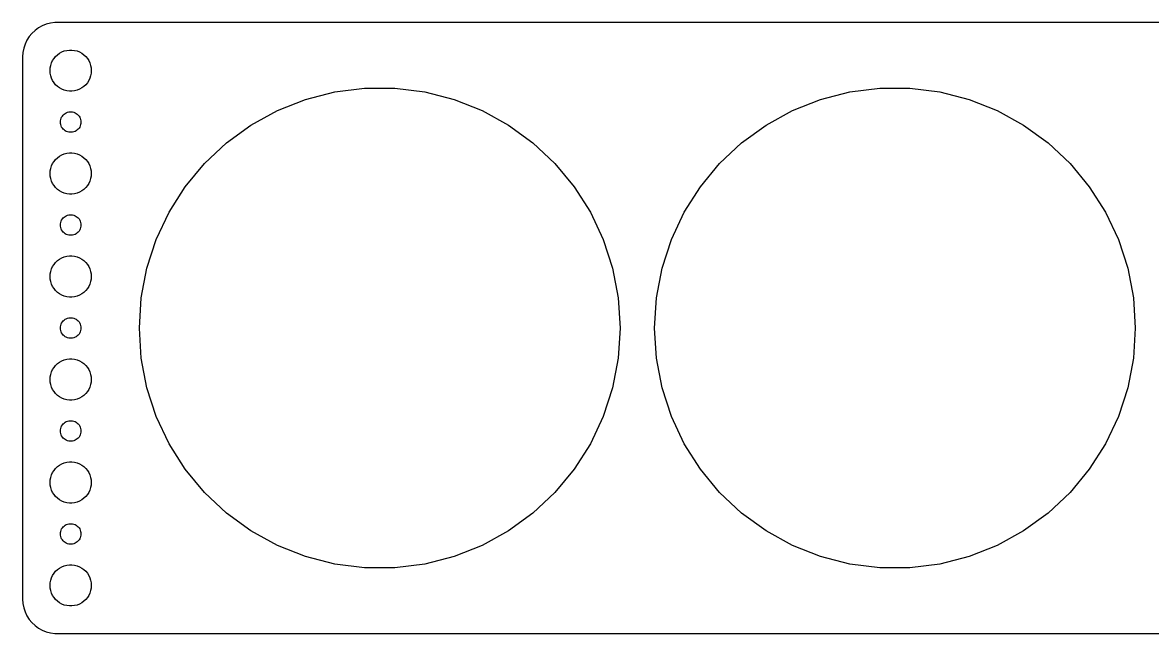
# Model space of a CAD drawing. Header units: metres. Extents: x -202 to 202, y 55 to 242.
# Drawn here: x -202 to -37.5, y 153.5 to 242.5 of the extents above; entities that cross this region are included whole.
import ezdxf

# ---------------------------------------------------------------- set-up
doc = ezdxf.new("R2010")
doc.units = ezdxf.units.M

msp = doc.modelspace()

# ---------------------------------------------------------------- linework, layer by layer
for p, q in [((-199.129, 242.024), (-199.679, 241.722)), ((-198.545, 242.255), (-199.129, 242.024)), ((-197.937, 242.411), (-198.545, 242.255)), ((-197.314, 242.49), (-197.937, 242.411)), ((197.314, 242.49), (-197.314, 242.49)), ((-201.045, 240.439), (-201.382, 239.909)), ((-200.645, 240.923), (-201.045, 240.439)), ((-200.187, 241.353), (-200.645, 240.923)), ((-199.679, 241.722), (-200.187, 241.353)), ((-201.843, 238.743), (-201.961, 238.127)), ((-201.649, 239.341), (-201.843, 238.743)), ((-201.382, 239.909), (-201.649, 239.341)), ((-201.961, 238.127), (-202, 237.5)), ((-202, 237.5), (-202, 158.5)), ((-197.789, 236.604), (-197.629, 236.945)), ((-197.629, 236.945), (-197.427, 237.263)), ((-197.427, 237.263), (-197.187, 237.554)), ((-197.187, 237.554), (-196.912, 237.812)), ((-196.912, 237.812), (-196.607, 238.033)), ((-196.607, 238.033), (-196.277, 238.214)), ((-196.277, 238.214), (-195.927, 238.353)), ((-195.927, 238.353), (-195.562, 238.447)), ((-195.562, 238.447), (-195.188, 238.494)), ((-195.188, 238.494), (-194.812, 238.494)), ((-194.812, 238.494), (-194.438, 238.447)), ((-194.438, 238.447), (-194.073, 238.353)), ((-194.073, 238.353), (-193.723, 238.214)), ((-193.723, 238.214), (-193.393, 238.033)), ((-193.393, 238.033), (-193.088, 237.812)), ((-193.088, 237.812), (-192.813, 237.554)), ((-192.813, 237.554), (-192.573, 237.263)), ((-192.573, 237.263), (-192.371, 236.945)), ((-192.371, 236.945), (-192.211, 236.604)), ((-198, 235.5), (-197.976, 235.876)), ((-197.976, 235.124), (-198, 235.5)), ((-197.976, 235.876), (-197.906, 236.246)), ((-197.906, 236.246), (-197.789, 236.604)), ((-192.211, 236.604), (-192.094, 236.246)), ((-192.094, 236.246), (-192.024, 235.876)), ((-192.024, 235.876), (-192, 235.5)), ((-192, 235.5), (-192.024, 235.124)), ((-197.906, 234.754), (-197.976, 235.124)), ((-197.789, 234.396), (-197.906, 234.754)), ((-197.629, 234.055), (-197.789, 234.396)), ((-197.427, 233.737), (-197.629, 234.055)), ((-197.187, 233.446), (-197.427, 233.737)), ((-192.573, 233.737), (-192.813, 233.446)), ((-192.371, 234.055), (-192.573, 233.737)), ((-192.211, 234.396), (-192.371, 234.055)), ((-192.094, 234.754), (-192.211, 234.396)), ((-192.024, 235.124), (-192.094, 234.754)), ((-196.912, 233.188), (-197.187, 233.446)), ((-196.607, 232.967), (-196.912, 233.188)), ((-196.277, 232.786), (-196.607, 232.967)), ((-195.927, 232.647), (-196.277, 232.786)), ((-195.562, 232.553), (-195.927, 232.647)), ((-195.188, 232.506), (-195.562, 232.553)), ((-194.812, 232.506), (-195.188, 232.506)), ((-194.438, 232.553), (-194.812, 232.506)), ((-194.073, 232.647), (-194.438, 232.553)), ((-193.723, 232.786), (-194.073, 232.647)), ((-193.393, 232.967), (-193.723, 232.786)), ((-193.088, 233.188), (-193.393, 232.967)), ((-192.813, 233.446), (-193.088, 233.188)), ((-160.816, 231.287), (-156.558, 232.38)), ((-156.558, 232.38), (-152.198, 232.931)), ((-152.198, 232.931), (-147.802, 232.931)), ((-147.802, 232.931), (-143.442, 232.38)), ((-143.442, 232.38), (-139.184, 231.287)), ((-85.8156, 231.287), (-81.5583, 232.38)), ((-81.5583, 232.38), (-77.1977, 232.931)), ((-77.1977, 232.931), (-72.8023, 232.931)), ((-72.8023, 232.931), (-68.4417, 232.38)), ((-68.4417, 232.38), (-64.1844, 231.287)), ((-164.902, 229.669), (-160.816, 231.287)), ((-139.184, 231.287), (-135.098, 229.669)), ((-89.9023, 229.669), (-85.8156, 231.287)), ((-64.1844, 231.287), (-60.0977, 229.669)), ((-196.395, 228.552), (-196.314, 228.723)), ((-196.314, 228.723), (-196.214, 228.882)), ((-196.214, 228.882), (-196.093, 229.027)), ((-196.093, 229.027), (-195.956, 229.156)), ((-195.956, 229.156), (-195.804, 229.266)), ((-195.804, 229.266), (-195.639, 229.357)), ((-195.639, 229.357), (-195.464, 229.427)), ((-195.464, 229.427), (-195.281, 229.473)), ((-195.281, 229.473), (-195.094, 229.497)), ((-195.094, 229.497), (-194.906, 229.497)), ((-194.906, 229.497), (-194.719, 229.473)), ((-194.719, 229.473), (-194.536, 229.427)), ((-194.536, 229.427), (-194.361, 229.357)), ((-194.361, 229.357), (-194.196, 229.266)), ((-194.196, 229.266), (-194.044, 229.156)), ((-194.044, 229.156), (-193.907, 229.027)), ((-193.907, 229.027), (-193.786, 228.882)), ((-193.786, 228.882), (-193.686, 228.723)), ((-193.686, 228.723), (-193.605, 228.552)), ((-168.754, 227.551), (-164.902, 229.669)), ((-135.098, 229.669), (-131.246, 227.551)), ((-93.7539, 227.551), (-89.9023, 229.669)), ((-60.0977, 229.669), (-56.2461, 227.551)), ((-196.5, 228), (-196.488, 228.188)), ((-196.488, 227.812), (-196.5, 228)), ((-196.488, 228.188), (-196.453, 228.373)), ((-196.453, 227.627), (-196.488, 227.812)), ((-196.453, 228.373), (-196.395, 228.552)), ((-196.395, 227.448), (-196.453, 227.627)), ((-196.314, 227.277), (-196.395, 227.448)), ((-196.214, 227.118), (-196.314, 227.277)), ((-196.093, 226.973), (-196.214, 227.118)), ((-193.786, 227.118), (-193.907, 226.973)), ((-193.686, 227.277), (-193.786, 227.118)), ((-193.605, 227.448), (-193.686, 227.277)), ((-193.605, 228.552), (-193.547, 228.373)), ((-193.547, 227.627), (-193.605, 227.448)), ((-193.547, 228.373), (-193.512, 228.188)), ((-193.512, 227.812), (-193.547, 227.627)), ((-193.512, 228.188), (-193.5, 228)), ((-193.5, 228), (-193.512, 227.812)), ((-172.31, 224.968), (-168.754, 227.551)), ((-131.246, 227.551), (-127.69, 224.968)), ((-97.3098, 224.968), (-93.7539, 227.551)), ((-56.2461, 227.551), (-52.6902, 224.968)), ((-195.956, 226.844), (-196.093, 226.973)), ((-195.804, 226.734), (-195.956, 226.844)), ((-195.639, 226.643), (-195.804, 226.734)), ((-195.464, 226.573), (-195.639, 226.643)), ((-195.281, 226.527), (-195.464, 226.573)), ((-195.094, 226.503), (-195.281, 226.527)), ((-194.906, 226.503), (-195.094, 226.503)), ((-194.719, 226.527), (-194.906, 226.503)), ((-194.536, 226.573), (-194.719, 226.527)), ((-194.361, 226.643), (-194.536, 226.573)), ((-194.196, 226.734), (-194.361, 226.643)), ((-194.044, 226.844), (-194.196, 226.734)), ((-193.907, 226.973), (-194.044, 226.844)), ((-175.514, 221.959), (-172.31, 224.968)), ((-127.69, 224.968), (-124.486, 221.959)), ((-100.514, 221.959), (-97.3098, 224.968)), ((-52.6902, 224.968), (-49.4861, 221.959)), ((-197.629, 221.945), (-197.427, 222.263)), ((-197.427, 222.263), (-197.187, 222.554)), ((-197.187, 222.554), (-196.912, 222.812)), ((-196.912, 222.812), (-196.607, 223.033)), ((-196.607, 223.033), (-196.277, 223.214)), ((-196.277, 223.214), (-195.927, 223.353)), ((-195.927, 223.353), (-195.562, 223.447)), ((-195.562, 223.447), (-195.188, 223.494)), ((-195.188, 223.494), (-194.812, 223.494)), ((-194.812, 223.494), (-194.438, 223.447)), ((-194.438, 223.447), (-194.073, 223.353)), ((-194.073, 223.353), (-193.723, 223.214)), ((-193.723, 223.214), (-193.393, 223.033)), ((-193.393, 223.033), (-193.088, 222.812)), ((-193.088, 222.812), (-192.813, 222.554)), ((-192.813, 222.554), (-192.573, 222.263)), ((-192.573, 222.263), (-192.371, 221.945)), ((-198, 220.5), (-197.976, 220.876)), ((-197.976, 220.124), (-198, 220.5)), ((-197.976, 220.876), (-197.906, 221.246)), ((-197.906, 221.246), (-197.789, 221.604)), ((-197.789, 221.604), (-197.629, 221.945)), ((-192.371, 221.945), (-192.211, 221.604)), ((-192.211, 221.604), (-192.094, 221.246)), ((-192.094, 221.246), (-192.024, 220.876)), ((-192.024, 220.876), (-192, 220.5)), ((-192, 220.5), (-192.024, 220.124)), ((-178.316, 218.572), (-175.514, 221.959)), ((-124.486, 221.959), (-121.684, 218.572)), ((-103.316, 218.572), (-100.514, 221.959)), ((-49.4861, 221.959), (-46.6844, 218.572)), ((-197.906, 219.754), (-197.976, 220.124)), ((-197.789, 219.396), (-197.906, 219.754)), ((-197.629, 219.055), (-197.789, 219.396)), ((-197.427, 218.737), (-197.629, 219.055)), ((-192.371, 219.055), (-192.573, 218.737)), ((-192.211, 219.396), (-192.371, 219.055)), ((-192.094, 219.754), (-192.211, 219.396)), ((-192.024, 220.124), (-192.094, 219.754)), ((-197.187, 218.446), (-197.427, 218.737)), ((-196.912, 218.188), (-197.187, 218.446)), ((-196.607, 217.967), (-196.912, 218.188)), ((-196.277, 217.786), (-196.607, 217.967)), ((-195.927, 217.647), (-196.277, 217.786)), ((-195.562, 217.553), (-195.927, 217.647)), ((-195.188, 217.506), (-195.562, 217.553)), ((-194.812, 217.506), (-195.188, 217.506)), ((-194.438, 217.553), (-194.812, 217.506)), ((-194.073, 217.647), (-194.438, 217.553)), ((-193.723, 217.786), (-194.073, 217.647)), ((-193.393, 217.967), (-193.723, 217.786)), ((-193.088, 218.188), (-193.393, 217.967)), ((-192.813, 218.446), (-193.088, 218.188)), ((-192.573, 218.737), (-192.813, 218.446)), ((-180.671, 214.861), (-178.316, 218.572)), ((-121.684, 218.572), (-119.329, 214.861)), ((-105.671, 214.861), (-103.316, 218.572)), ((-46.6844, 218.572), (-44.3293, 214.861)), ((-196.314, 213.723), (-196.214, 213.882)), ((-196.214, 213.882), (-196.093, 214.027)), ((-196.093, 214.027), (-195.956, 214.156)), ((-195.956, 214.156), (-195.804, 214.266)), ((-195.804, 214.266), (-195.639, 214.357)), ((-195.639, 214.357), (-195.464, 214.427)), ((-195.464, 214.427), (-195.281, 214.473)), ((-195.281, 214.473), (-195.094, 214.497)), ((-195.094, 214.497), (-194.906, 214.497)), ((-194.906, 214.497), (-194.719, 214.473)), ((-194.719, 214.473), (-194.536, 214.427)), ((-194.536, 214.427), (-194.361, 214.357)), ((-194.361, 214.357), (-194.196, 214.266)), ((-194.196, 214.266), (-194.044, 214.156)), ((-194.044, 214.156), (-193.907, 214.027)), ((-193.907, 214.027), (-193.786, 213.882)), ((-193.786, 213.882), (-193.686, 213.723)), ((-182.542, 210.884), (-180.671, 214.861)), ((-119.329, 214.861), (-117.458, 210.884)), ((-107.542, 210.884), (-105.671, 214.861)), ((-44.3293, 214.861), (-42.4578, 210.884)), ((-196.5, 213), (-196.488, 213.188)), ((-196.488, 212.812), (-196.5, 213)), ((-196.488, 213.188), (-196.453, 213.373)), ((-196.453, 212.627), (-196.488, 212.812)), ((-196.453, 213.373), (-196.395, 213.552)), ((-196.395, 212.448), (-196.453, 212.627)), ((-196.395, 213.552), (-196.314, 213.723)), ((-196.314, 212.277), (-196.395, 212.448)), ((-196.214, 212.118), (-196.314, 212.277)), ((-193.686, 212.277), (-193.786, 212.118)), ((-193.686, 213.723), (-193.605, 213.552)), ((-193.605, 212.448), (-193.686, 212.277)), ((-193.605, 213.552), (-193.547, 213.373)), ((-193.547, 212.627), (-193.605, 212.448)), ((-193.547, 213.373), (-193.512, 213.188)), ((-193.512, 212.812), (-193.547, 212.627)), ((-193.512, 213.188), (-193.5, 213)), ((-193.5, 213), (-193.512, 212.812)), ((-196.093, 211.973), (-196.214, 212.118)), ((-195.956, 211.844), (-196.093, 211.973)), ((-195.804, 211.734), (-195.956, 211.844)), ((-195.639, 211.643), (-195.804, 211.734)), ((-195.464, 211.573), (-195.639, 211.643)), ((-195.281, 211.527), (-195.464, 211.573)), ((-195.094, 211.503), (-195.281, 211.527)), ((-194.906, 211.503), (-195.094, 211.503)), ((-194.719, 211.527), (-194.906, 211.503)), ((-194.536, 211.573), (-194.719, 211.527)), ((-194.361, 211.643), (-194.536, 211.573)), ((-194.196, 211.734), (-194.361, 211.643)), ((-194.044, 211.844), (-194.196, 211.734)), ((-193.907, 211.973), (-194.044, 211.844)), ((-193.786, 212.118), (-193.907, 211.973)), ((-183.9, 206.704), (-182.542, 210.884)), ((-117.458, 210.884), (-116.1, 206.704)), ((-108.9, 206.704), (-107.542, 210.884)), ((-42.4578, 210.884), (-41.0996, 206.704)), ((-197.427, 207.263), (-197.187, 207.554)), ((-197.187, 207.554), (-196.912, 207.812)), ((-196.912, 207.812), (-196.607, 208.033)), ((-196.607, 208.033), (-196.277, 208.214)), ((-196.277, 208.214), (-195.927, 208.353)), ((-195.927, 208.353), (-195.562, 208.447)), ((-195.562, 208.447), (-195.188, 208.494)), ((-195.188, 208.494), (-194.812, 208.494)), ((-194.812, 208.494), (-194.438, 208.447)), ((-194.438, 208.447), (-194.073, 208.353)), ((-194.073, 208.353), (-193.723, 208.214)), ((-193.723, 208.214), (-193.393, 208.033)), ((-193.393, 208.033), (-193.088, 207.812)), ((-193.088, 207.812), (-192.813, 207.554)), ((-192.813, 207.554), (-192.573, 207.263)), ((-198, 205.5), (-197.976, 205.876)), ((-197.976, 205.876), (-197.906, 206.246)), ((-197.906, 206.246), (-197.789, 206.604)), ((-197.789, 206.604), (-197.629, 206.945)), ((-197.629, 206.945), (-197.427, 207.263)), ((-192.573, 207.263), (-192.371, 206.945)), ((-192.371, 206.945), (-192.211, 206.604)), ((-192.211, 206.604), (-192.094, 206.246)), ((-192.094, 206.246), (-192.024, 205.876)), ((-192.024, 205.876), (-192, 205.5)), ((-184.724, 202.387), (-183.9, 206.704)), ((-116.1, 206.704), (-115.276, 202.387)), ((-109.724, 202.387), (-108.9, 206.704)), ((-41.0996, 206.704), (-40.276, 202.387)), ((-197.976, 205.124), (-198, 205.5)), ((-197.906, 204.754), (-197.976, 205.124)), ((-197.789, 204.396), (-197.906, 204.754)), ((-197.629, 204.055), (-197.789, 204.396)), ((-197.427, 203.737), (-197.629, 204.055)), ((-192.371, 204.055), (-192.573, 203.737)), ((-192.211, 204.396), (-192.371, 204.055)), ((-192.094, 204.754), (-192.211, 204.396)), ((-192.024, 205.124), (-192.094, 204.754)), ((-192, 205.5), (-192.024, 205.124)), ((-197.187, 203.446), (-197.427, 203.737)), ((-196.912, 203.188), (-197.187, 203.446)), ((-196.607, 202.967), (-196.912, 203.188)), ((-196.277, 202.786), (-196.607, 202.967)), ((-195.927, 202.647), (-196.277, 202.786)), ((-195.562, 202.553), (-195.927, 202.647)), ((-195.188, 202.506), (-195.562, 202.553)), ((-194.812, 202.506), (-195.188, 202.506)), ((-194.438, 202.553), (-194.812, 202.506)), ((-194.073, 202.647), (-194.438, 202.553)), ((-193.723, 202.786), (-194.073, 202.647)), ((-193.393, 202.967), (-193.723, 202.786)), ((-193.088, 203.188), (-193.393, 202.967)), ((-192.813, 203.446), (-193.088, 203.188)), ((-192.573, 203.737), (-192.813, 203.446)), ((-185, 198), (-184.724, 202.387)), ((-115.276, 202.387), (-115, 198)), ((-110, 198), (-109.724, 202.387)), ((-40.276, 202.387), (-40, 198)), ((-196.093, 199.027), (-195.956, 199.156)), ((-195.956, 199.156), (-195.804, 199.266)), ((-195.804, 199.266), (-195.639, 199.357)), ((-195.639, 199.357), (-195.464, 199.427)), ((-195.464, 199.427), (-195.281, 199.473)), ((-195.281, 199.473), (-195.094, 199.497)), ((-195.094, 199.497), (-194.906, 199.497)), ((-194.906, 199.497), (-194.719, 199.473)), ((-194.719, 199.473), (-194.536, 199.427)), ((-194.536, 199.427), (-194.361, 199.357)), ((-194.361, 199.357), (-194.196, 199.266)), ((-194.196, 199.266), (-194.044, 199.156)), ((-194.044, 199.156), (-193.907, 199.027)), ((-196.5, 198), (-196.488, 198.188)), ((-196.488, 197.812), (-196.5, 198)), ((-196.488, 198.188), (-196.453, 198.373)), ((-196.453, 197.627), (-196.488, 197.812)), ((-196.453, 198.373), (-196.395, 198.552)), ((-196.395, 197.448), (-196.453, 197.627)), ((-196.395, 198.552), (-196.314, 198.723)), ((-196.314, 197.277), (-196.395, 197.448)), ((-196.314, 198.723), (-196.214, 198.882)), ((-196.214, 198.882), (-196.093, 199.027)), ((-193.907, 199.027), (-193.786, 198.882)), ((-193.786, 198.882), (-193.686, 198.723)), ((-193.686, 198.723), (-193.605, 198.552)), ((-193.605, 197.448), (-193.686, 197.277)), ((-193.605, 198.552), (-193.547, 198.373)), ((-193.547, 197.627), (-193.605, 197.448)), ((-193.547, 198.373), (-193.512, 198.188)), ((-193.512, 197.812), (-193.547, 197.627)), ((-193.512, 198.188), (-193.5, 198)), ((-193.5, 198), (-193.512, 197.812)), ((-184.724, 193.613), (-185, 198)), ((-115, 198), (-115.276, 193.613)), ((-109.724, 193.613), (-110, 198)), ((-40, 198), (-40.276, 193.613)), ((-196.214, 197.118), (-196.314, 197.277)), ((-196.093, 196.973), (-196.214, 197.118)), ((-195.956, 196.844), (-196.093, 196.973)), ((-195.804, 196.734), (-195.956, 196.844)), ((-195.639, 196.643), (-195.804, 196.734)), ((-195.464, 196.573), (-195.639, 196.643)), ((-195.281, 196.527), (-195.464, 196.573)), ((-195.094, 196.503), (-195.281, 196.527)), ((-194.906, 196.503), (-195.094, 196.503)), ((-194.719, 196.527), (-194.906, 196.503)), ((-194.536, 196.573), (-194.719, 196.527)), ((-194.361, 196.643), (-194.536, 196.573)), ((-194.196, 196.734), (-194.361, 196.643)), ((-194.044, 196.844), (-194.196, 196.734)), ((-193.907, 196.973), (-194.044, 196.844)), ((-193.786, 197.118), (-193.907, 196.973)), ((-193.686, 197.277), (-193.786, 197.118)), ((-197.427, 192.263), (-197.187, 192.554)), ((-197.187, 192.554), (-196.912, 192.812)), ((-196.912, 192.812), (-196.607, 193.033)), ((-196.607, 193.033), (-196.277, 193.214)), ((-196.277, 193.214), (-195.927, 193.353)), ((-195.927, 193.353), (-195.562, 193.447)), ((-195.562, 193.447), (-195.188, 193.494)), ((-195.188, 193.494), (-194.812, 193.494)), ((-194.812, 193.494), (-194.438, 193.447)), ((-194.438, 193.447), (-194.073, 193.353)), ((-194.073, 193.353), (-193.723, 193.214)), ((-193.723, 193.214), (-193.393, 193.033)), ((-193.393, 193.033), (-193.088, 192.812)), ((-193.088, 192.812), (-192.813, 192.554)), ((-192.813, 192.554), (-192.573, 192.263)), ((-183.9, 189.296), (-184.724, 193.613)), ((-115.276, 193.613), (-116.1, 189.296)), ((-108.9, 189.296), (-109.724, 193.613)), ((-40.276, 193.613), (-41.0996, 189.296)), ((-198, 190.5), (-197.976, 190.876)), ((-197.976, 190.876), (-197.906, 191.246)), ((-197.906, 191.246), (-197.789, 191.604)), ((-197.789, 191.604), (-197.629, 191.945)), ((-197.629, 191.945), (-197.427, 192.263)), ((-192.573, 192.263), (-192.371, 191.945)), ((-192.371, 191.945), (-192.211, 191.604)), ((-192.211, 191.604), (-192.094, 191.246)), ((-192.094, 191.246), (-192.024, 190.876)), ((-192.024, 190.876), (-192, 190.5)), ((-197.976, 190.124), (-198, 190.5)), ((-197.906, 189.754), (-197.976, 190.124)), ((-197.789, 189.396), (-197.906, 189.754)), ((-197.629, 189.055), (-197.789, 189.396)), ((-192.211, 189.396), (-192.371, 189.055)), ((-192.094, 189.754), (-192.211, 189.396)), ((-192.024, 190.124), (-192.094, 189.754)), ((-192, 190.5), (-192.024, 190.124)), ((-182.542, 185.116), (-183.9, 189.296)), ((-116.1, 189.296), (-117.458, 185.116)), ((-107.542, 185.116), (-108.9, 189.296)), ((-41.0996, 189.296), (-42.4578, 185.116)), ((-197.427, 188.737), (-197.629, 189.055)), ((-197.187, 188.446), (-197.427, 188.737)), ((-196.912, 188.188), (-197.187, 188.446)), ((-196.607, 187.967), (-196.912, 188.188)), ((-196.277, 187.786), (-196.607, 187.967)), ((-195.927, 187.647), (-196.277, 187.786)), ((-195.562, 187.553), (-195.927, 187.647)), ((-195.188, 187.506), (-195.562, 187.553)), ((-194.438, 187.553), (-194.812, 187.506)), ((-194.073, 187.647), (-194.438, 187.553)), ((-193.723, 187.786), (-194.073, 187.647)), ((-193.393, 187.967), (-193.723, 187.786)), ((-193.088, 188.188), (-193.393, 187.967)), ((-192.813, 188.446), (-193.088, 188.188)), ((-192.573, 188.737), (-192.813, 188.446)), ((-192.371, 189.055), (-192.573, 188.737)), ((-194.812, 187.506), (-195.188, 187.506)), ((-195.956, 184.156), (-195.804, 184.266)), ((-195.804, 184.266), (-195.639, 184.357)), ((-195.639, 184.357), (-195.464, 184.427)), ((-195.464, 184.427), (-195.281, 184.473)), ((-195.281, 184.473), (-195.094, 184.497)), ((-195.094, 184.497), (-194.906, 184.497)), ((-194.906, 184.497), (-194.719, 184.473)), ((-194.719, 184.473), (-194.536, 184.427)), ((-194.536, 184.427), (-194.361, 184.357)), ((-194.361, 184.357), (-194.196, 184.266)), ((-194.196, 184.266), (-194.044, 184.156)), ((-180.671, 181.139), (-182.542, 185.116)), ((-117.458, 185.116), (-119.329, 181.139)), ((-105.671, 181.139), (-107.542, 185.116)), ((-42.4578, 185.116), (-44.3293, 181.139)), ((-196.5, 183), (-196.488, 183.188)), ((-196.488, 182.812), (-196.5, 183)), ((-196.488, 183.188), (-196.453, 183.373)), ((-196.453, 182.627), (-196.488, 182.812)), ((-196.453, 183.373), (-196.395, 183.552)), ((-196.395, 182.448), (-196.453, 182.627)), ((-196.395, 183.552), (-196.314, 183.723)), ((-196.314, 183.723), (-196.214, 183.882)), ((-196.214, 183.882), (-196.093, 184.027)), ((-196.093, 184.027), (-195.956, 184.156)), ((-194.044, 184.156), (-193.907, 184.027)), ((-193.907, 184.027), (-193.786, 183.882)), ((-193.786, 183.882), (-193.686, 183.723)), ((-193.686, 183.723), (-193.605, 183.552)), ((-193.605, 183.552), (-193.547, 183.373)), ((-193.547, 182.627), (-193.605, 182.448)), ((-193.547, 183.373), (-193.512, 183.188)), ((-193.512, 182.812), (-193.547, 182.627)), ((-193.512, 183.188), (-193.5, 183)), ((-193.5, 183), (-193.512, 182.812)), ((-196.314, 182.277), (-196.395, 182.448)), ((-196.214, 182.118), (-196.314, 182.277)), ((-196.093, 181.973), (-196.214, 182.118)), ((-195.956, 181.844), (-196.093, 181.973)), ((-195.804, 181.734), (-195.956, 181.844)), ((-195.639, 181.643), (-195.804, 181.734)), ((-195.464, 181.573), (-195.639, 181.643)), ((-195.281, 181.527), (-195.464, 181.573)), ((-195.094, 181.503), (-195.281, 181.527)), ((-194.906, 181.503), (-195.094, 181.503)), ((-194.719, 181.527), (-194.906, 181.503)), ((-194.536, 181.573), (-194.719, 181.527)), ((-194.361, 181.643), (-194.536, 181.573)), ((-194.196, 181.734), (-194.361, 181.643)), ((-194.044, 181.844), (-194.196, 181.734)), ((-193.907, 181.973), (-194.044, 181.844)), ((-193.786, 182.118), (-193.907, 181.973)), ((-193.686, 182.277), (-193.786, 182.118)), ((-193.605, 182.448), (-193.686, 182.277)), ((-178.316, 177.428), (-180.671, 181.139)), ((-119.329, 181.139), (-121.684, 177.428)), ((-103.316, 177.428), (-105.671, 181.139)), ((-44.3293, 181.139), (-46.6844, 177.428)), ((-197.187, 177.554), (-196.912, 177.812)), ((-196.912, 177.812), (-196.607, 178.033)), ((-196.607, 178.033), (-196.277, 178.214)), ((-196.277, 178.214), (-195.927, 178.353)), ((-195.927, 178.353), (-195.562, 178.447)), ((-195.562, 178.447), (-195.188, 178.494)), ((-195.188, 178.494), (-194.812, 178.494)), ((-194.812, 178.494), (-194.438, 178.447)), ((-194.438, 178.447), (-194.073, 178.353)), ((-194.073, 178.353), (-193.723, 178.214)), ((-193.723, 178.214), (-193.393, 178.033)), ((-193.393, 178.033), (-193.088, 177.812)), ((-193.088, 177.812), (-192.813, 177.554)), ((-197.976, 175.876), (-197.906, 176.246)), ((-197.906, 176.246), (-197.789, 176.604)), ((-197.789, 176.604), (-197.629, 176.945)), ((-197.629, 176.945), (-197.427, 177.263)), ((-197.427, 177.263), (-197.187, 177.554)), ((-192.813, 177.554), (-192.573, 177.263)), ((-192.573, 177.263), (-192.371, 176.945)), ((-192.371, 176.945), (-192.211, 176.604)), ((-192.211, 176.604), (-192.094, 176.246)), ((-192.094, 176.246), (-192.024, 175.876)), ((-175.514, 174.041), (-178.316, 177.428)), ((-121.684, 177.428), (-124.486, 174.041)), ((-100.514, 174.041), (-103.316, 177.428)), ((-46.6844, 177.428), (-49.4861, 174.041)), ((-198, 175.5), (-197.976, 175.876)), ((-197.976, 175.124), (-198, 175.5)), ((-197.906, 174.754), (-197.976, 175.124)), ((-197.789, 174.396), (-197.906, 174.754)), ((-197.629, 174.055), (-197.789, 174.396)), ((-192.211, 174.396), (-192.371, 174.055)), ((-192.094, 174.754), (-192.211, 174.396)), ((-192.024, 175.124), (-192.094, 174.754)), ((-192.024, 175.876), (-192, 175.5)), ((-192, 175.5), (-192.024, 175.124)), ((-197.427, 173.737), (-197.629, 174.055)), ((-197.187, 173.446), (-197.427, 173.737)), ((-196.912, 173.188), (-197.187, 173.446)), ((-196.607, 172.967), (-196.912, 173.188)), ((-196.277, 172.786), (-196.607, 172.967)), ((-195.927, 172.647), (-196.277, 172.786)), ((-193.723, 172.786), (-194.073, 172.647)), ((-193.393, 172.967), (-193.723, 172.786)), ((-193.088, 173.188), (-193.393, 172.967)), ((-192.813, 173.446), (-193.088, 173.188)), ((-192.573, 173.737), (-192.813, 173.446)), ((-192.371, 174.055), (-192.573, 173.737)), ((-172.31, 171.032), (-175.514, 174.041)), ((-124.486, 174.041), (-127.69, 171.032)), ((-97.3098, 171.032), (-100.514, 174.041)), ((-49.4861, 174.041), (-52.6902, 171.032)), ((-195.562, 172.553), (-195.927, 172.647)), ((-195.188, 172.506), (-195.562, 172.553)), ((-194.812, 172.506), (-195.188, 172.506)), ((-194.438, 172.553), (-194.812, 172.506)), ((-194.073, 172.647), (-194.438, 172.553)), ((-195.464, 169.427), (-195.281, 169.473)), ((-195.281, 169.473), (-195.094, 169.497)), ((-195.094, 169.497), (-194.906, 169.497)), ((-194.906, 169.497), (-194.719, 169.473)), ((-194.719, 169.473), (-194.536, 169.427)), ((-168.754, 168.449), (-172.31, 171.032)), ((-127.69, 171.032), (-131.246, 168.449)), ((-93.7539, 168.449), (-97.3098, 171.032)), ((-52.6902, 171.032), (-56.2461, 168.449)), ((-196.5, 168), (-196.488, 168.188)), ((-196.488, 167.812), (-196.5, 168)), ((-196.488, 168.188), (-196.453, 168.373)), ((-196.453, 167.627), (-196.488, 167.812)), ((-196.453, 168.373), (-196.395, 168.552)), ((-196.395, 168.552), (-196.314, 168.723)), ((-196.314, 168.723), (-196.214, 168.882)), ((-196.214, 168.882), (-196.093, 169.027)), ((-196.093, 169.027), (-195.956, 169.156)), ((-195.956, 169.156), (-195.804, 169.266)), ((-195.804, 169.266), (-195.639, 169.357)), ((-195.639, 169.357), (-195.464, 169.427)), ((-194.536, 169.427), (-194.361, 169.357)), ((-194.361, 169.357), (-194.196, 169.266)), ((-194.196, 169.266), (-194.044, 169.156)), ((-194.044, 169.156), (-193.907, 169.027)), ((-193.907, 169.027), (-193.786, 168.882)), ((-193.786, 168.882), (-193.686, 168.723)), ((-193.686, 168.723), (-193.605, 168.552)), ((-193.605, 168.552), (-193.547, 168.373)), ((-193.547, 168.373), (-193.512, 168.188)), ((-193.512, 167.812), (-193.547, 167.627)), ((-193.512, 168.188), (-193.5, 168)), ((-193.5, 168), (-193.512, 167.812)), ((-164.902, 166.331), (-168.754, 168.449)), ((-131.246, 168.449), (-135.098, 166.331)), ((-89.9023, 166.331), (-93.7539, 168.449)), ((-56.2461, 168.449), (-60.0977, 166.331)), ((-196.395, 167.448), (-196.453, 167.627)), ((-196.314, 167.277), (-196.395, 167.448)), ((-196.214, 167.118), (-196.314, 167.277)), ((-196.093, 166.973), (-196.214, 167.118)), ((-195.956, 166.844), (-196.093, 166.973)), ((-195.804, 166.734), (-195.956, 166.844)), ((-195.639, 166.643), (-195.804, 166.734)), ((-195.464, 166.573), (-195.639, 166.643)), ((-195.281, 166.527), (-195.464, 166.573)), ((-195.094, 166.503), (-195.281, 166.527)), ((-194.906, 166.503), (-195.094, 166.503)), ((-194.719, 166.527), (-194.906, 166.503)), ((-194.536, 166.573), (-194.719, 166.527)), ((-194.361, 166.643), (-194.536, 166.573)), ((-194.196, 166.734), (-194.361, 166.643)), ((-194.044, 166.844), (-194.196, 166.734)), ((-193.907, 166.973), (-194.044, 166.844)), ((-193.786, 167.118), (-193.907, 166.973)), ((-193.686, 167.277), (-193.786, 167.118)), ((-193.605, 167.448), (-193.686, 167.277)), ((-193.547, 167.627), (-193.605, 167.448)), ((-160.816, 164.713), (-164.902, 166.331)), ((-135.098, 166.331), (-139.184, 164.713)), ((-85.8156, 164.713), (-89.9023, 166.331)), ((-60.0977, 166.331), (-64.1844, 164.713)), ((-156.558, 163.62), (-160.816, 164.713)), ((-139.184, 164.713), (-143.442, 163.62)), ((-81.5583, 163.62), (-85.8156, 164.713)), ((-64.1844, 164.713), (-68.4417, 163.62)), ((-196.912, 162.812), (-196.607, 163.033)), ((-196.607, 163.033), (-196.277, 163.214)), ((-196.277, 163.214), (-195.927, 163.353)), ((-195.927, 163.353), (-195.562, 163.447)), ((-195.562, 163.447), (-195.188, 163.494)), ((-195.188, 163.494), (-194.812, 163.494)), ((-194.812, 163.494), (-194.438, 163.447)), ((-194.438, 163.447), (-194.073, 163.353)), ((-194.073, 163.353), (-193.723, 163.214)), ((-193.723, 163.214), (-193.393, 163.033)), ((-193.393, 163.033), (-193.088, 162.812)), ((-152.198, 163.069), (-156.558, 163.62)), ((-147.802, 163.069), (-152.198, 163.069)), ((-143.442, 163.62), (-147.802, 163.069)), ((-77.1977, 163.069), (-81.5583, 163.62)), ((-72.8023, 163.069), (-77.1977, 163.069)), ((-68.4417, 163.62), (-72.8023, 163.069)), ((-197.976, 160.876), (-197.906, 161.246)), ((-197.906, 161.246), (-197.789, 161.604)), ((-197.789, 161.604), (-197.629, 161.945)), ((-197.629, 161.945), (-197.427, 162.263)), ((-197.427, 162.263), (-197.187, 162.554)), ((-197.187, 162.554), (-196.912, 162.812)), ((-193.088, 162.812), (-192.813, 162.554)), ((-192.813, 162.554), (-192.573, 162.263)), ((-192.573, 162.263), (-192.371, 161.945)), ((-192.371, 161.945), (-192.211, 161.604)), ((-192.211, 161.604), (-192.094, 161.246)), ((-192.094, 161.246), (-192.024, 160.876)), ((-198, 160.5), (-197.976, 160.876)), ((-197.976, 160.124), (-198, 160.5)), ((-197.906, 159.754), (-197.976, 160.124)), ((-197.789, 159.396), (-197.906, 159.754)), ((-192.094, 159.754), (-192.211, 159.396)), ((-192.024, 160.124), (-192.094, 159.754)), ((-192.024, 160.876), (-192, 160.5)), ((-192, 160.5), (-192.024, 160.124)), ((-202, 158.5), (-201.961, 157.873)), ((-197.629, 159.055), (-197.789, 159.396)), ((-197.427, 158.737), (-197.629, 159.055)), ((-197.187, 158.446), (-197.427, 158.737)), ((-196.912, 158.188), (-197.187, 158.446)), ((-196.607, 157.967), (-196.912, 158.188)), ((-196.277, 157.786), (-196.607, 157.967)), ((-193.393, 157.967), (-193.723, 157.786)), ((-193.088, 158.188), (-193.393, 157.967)), ((-192.813, 158.446), (-193.088, 158.188)), ((-192.573, 158.737), (-192.813, 158.446)), ((-192.371, 159.055), (-192.573, 158.737)), ((-192.211, 159.396), (-192.371, 159.055)), ((-201.961, 157.873), (-201.843, 157.257)), ((-201.843, 157.257), (-201.649, 156.659)), ((-201.649, 156.659), (-201.382, 156.091)), ((-195.927, 157.647), (-196.277, 157.786)), ((-195.562, 157.553), (-195.927, 157.647)), ((-195.188, 157.506), (-195.562, 157.553)), ((-194.812, 157.506), (-195.188, 157.506)), ((-194.438, 157.553), (-194.812, 157.506)), ((-194.073, 157.647), (-194.438, 157.553)), ((-193.723, 157.786), (-194.073, 157.647)), ((-201.382, 156.091), (-201.045, 155.561)), ((-201.045, 155.561), (-200.645, 155.077)), ((-200.645, 155.077), (-200.187, 154.647)), ((-200.187, 154.647), (-199.679, 154.278)), ((-199.679, 154.278), (-199.129, 153.976)), ((-199.129, 153.976), (-198.545, 153.745)), ((-198.545, 153.745), (-197.937, 153.589)), ((-197.937, 153.589), (-197.314, 153.51)), ((-197.314, 153.51), (197.314, 153.51))]:
    msp.add_line(p, q)

doc.saveas('drawing.dxf')
